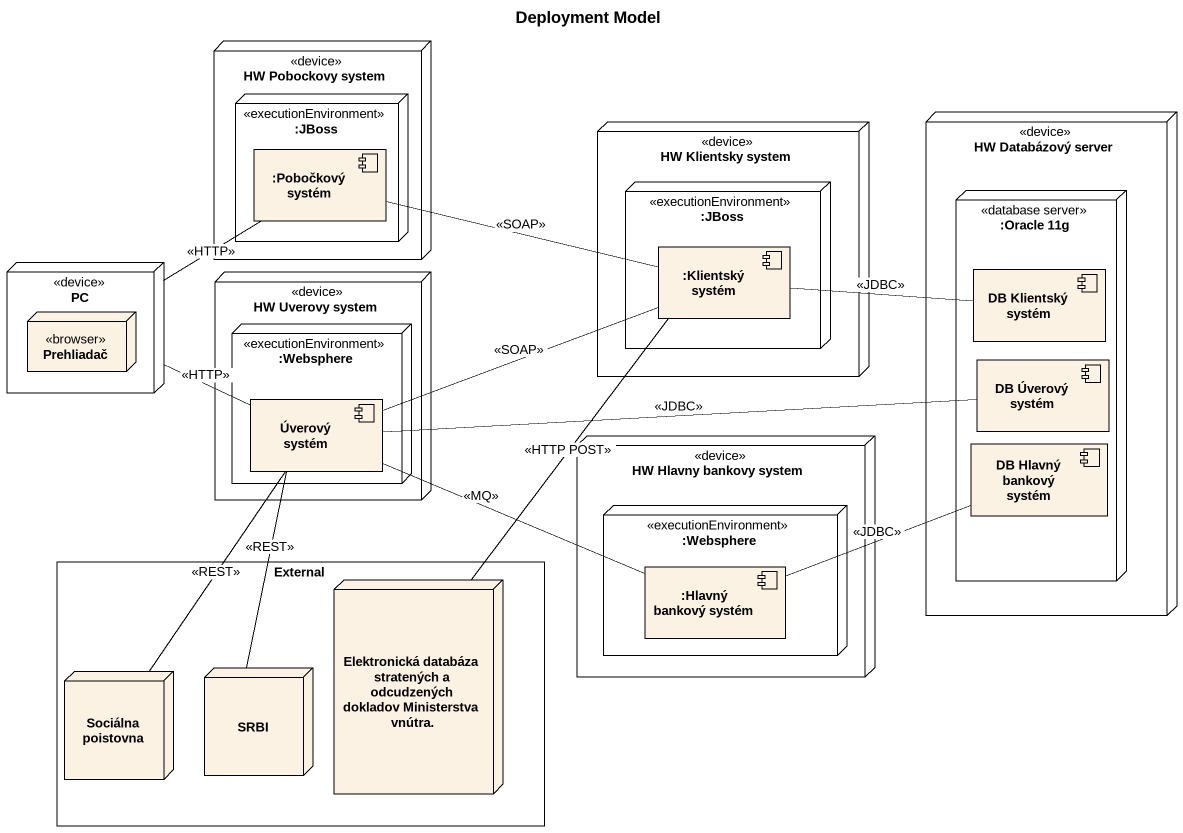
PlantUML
@startuml
title Deployment Model
node "HW Pobockovy system" as HW_Pobockovy_system <<device>> {
  node ":JBoss" as JBoss <<executionEnvironment>> {
    component ":Pobočkový systém" as Pobočkový_systém
  }
}
node "HW Databázový server" as HW_Databázový_server <<device>> {
  node ":Oracle 11g" as Oracle_11g <<database server>> {
    component "DB Klientský systém" as DB_Klientský_systém
    component "DB Úverový systém" as DB_Úverový_systém
    component "DB Hlavný bankový systém" as DB_Hlavný_bankový_systém
  }
}
node "HW Klientsky system" as HW_Klientsky_system <<device>> {
  node ":JBoss" as JBoss_2 <<executionEnvironment>> {
    component ":Klientský systém" as Klientský_systém
  }
}
node PC <<device>> {
  node Prehliadač <<browser>>
}
node "HW Uverovy system" as HW_Uverovy_system <<device>> {
  node ":Websphere" as Websphere <<executionEnvironment>> {
    component "Úverový systém" as Úverový_systém
  }
}
node "HW Hlavny bankovy system" as HW_Hlavny_bankovy_system <<device>> {
  node ":Websphere" as Websphere_2 <<executionEnvironment>> {
    component ":Hlavný bankový systém" as Hlavný_bankový_systém
  }
}
rectangle External {
  node "Elektronická databáza stratených a odcudzených dokladov Ministerstva vnútra." as Elektronická_databáza
  node "Sociálna poistovna" as Sociálna_poistovna
  node SRBI
}
Pobočkový_systém -right- Klientský_systém : <<SOAP>>
PC -up- Pobočkový_systém : <<HTTP>>
PC -right- Úverový_systém : <<HTTP>>
Klientský_systém -right- DB_Klientský_systém : <<JDBC>>
Klientský_systém -left- Úverový_systém : <<SOAP>>
Klientský_systém -- Elektronická_databáza : <<HTTP POST>>
Úverový_systém -right- DB_Úverový_systém : <<JDBC>>
Úverový_systém -right- Hlavný_bankový_systém : <<MQ>>
Úverový_systém -- Sociálna_poistovna : <<REST>>
Úverový_systém -- SRBI : <<REST>>
DB_Hlavný_bankový_systém -left- Hlavný_bankový_systém : <<JDBC>>
@enduml
